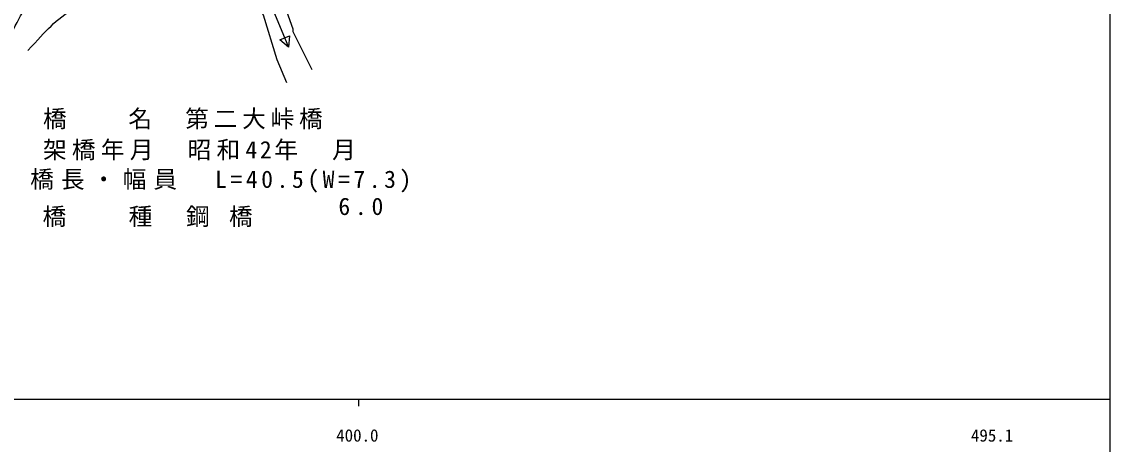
# Model space of a CAD drawing. Units: millimetres, scale not verified. Extents: x 40000 to 680000, y 20000 to 380000.
# Drawn here: x 418299 to 579000, y 198357 to 260799 of the extents above; entities that cross this region are included whole.
import ezdxf
from ezdxf.enums import TextEntityAlignment as Align

# ---------------------------------------------------------------- set-up
doc = ezdxf.new("R2010")
doc.units = ezdxf.units.MM
doc.header["$LTSCALE"] = 1000
for name, color, linetype, lineweight in [('M-BGD', 7, 'Continuous', 25), ('M-STR-HTXT', 7, 'Continuous', 13), ('M-TTL-BAND', 7, 'Continuous', 25)]:
    doc.layers.add(name, color=color, linetype=linetype, lineweight=lineweight)
doc.styles.add('ＭＳ ゴシック', font='')
doc.styles.get('ＭＳ ゴシック').set_extended_font_data('MS Gothic')

msp = doc.modelspace()

# ---------------------------------------------------------------- linework, layer by layer
at = {"layer": 'M-BGD'}
for p, q in [((453874, 266269), (457682, 257022)), ((456417, 258123), (457804, 258695)), ((457682, 257022), (456417, 258123)), ((457804, 258695), (457682, 257022))]:
    msp.add_line(p, q, dxfattribs=at)
for points in [[(434366, 286950), (435382, 285256), (436398, 283902), (440970, 279838), (445204, 276790), (448421, 274334), (452824, 270524), (455194, 267392), (455956, 266037), (456718, 264344), (458327, 259772), (458327, 259348), (461121, 253760)], [(431826, 285849), (434282, 283309), (443341, 274927), (449945, 268323), (451130, 266968), (451892, 265952), (453924, 261804), (455956, 255200), (457396, 251813)]]:
    msp.add_lwpolyline(points, dxfattribs=at)
for points, knots in [([(415824, 257147), (417699, 261045), (418441, 262503), (420820, 265444), (423391, 268624), (425505, 269777), (428601, 272449), (432131, 275494), (433347, 276444), (437838, 280007)], [0, 0, 0, 0, 1, 1, 1, 2, 2, 2, 3, 3, 3, 3]), ([(419211, 256554), (422087, 259671), (423093, 260957), (426238, 262904), (428477, 264290), (430125, 264361), (432314, 265825), (434887, 267545), (436193, 268724), (438430, 270863), (440206, 272561), (440810, 273211), (442748, 275435)], [0, 0, 0, 0, 1, 1, 1, 2, 2, 2, 3, 3, 3, 4, 4, 4, 4])]:
    msp.add_open_spline(points, degree=3, knots=knots, dxfattribs=at)
at = {"layer": 'M-TTL-BAND'}
for p, q in [((579000, 20000), (579000, 370000)), ((40000, 205000), (579000, 205000)), ((468000, 205000), (468000, 204000))]:
    msp.add_line(p, q, dxfattribs=at)

# ---------------------------------------------------------------- texts
at = {"layer": 'M-STR-HTXT', "char_height": 2566, "attachment_point": 7, "style": 'ＭＳ ゴシック'}
for s, insert in [('\\T1.2;橋\u3000\u3000名\u3000第二大峠橋', (421431, 244903)), ('\\T1.22;架橋年月\u3000昭和42年\u3000月', (421431, 240319)), ('\\T1.3;橋長・幅員\u3000L=40.5(W=7.3)', (419536, 235560)), ('\\T1.4;6.0', (465046, 232196)), ('\\T1.21;橋\u3000\u3000種\u3000鋼\\~橋', (421368, 230466))]:
    msp.add_mtext(s, dxfattribs=dict(at, insert=insert))
at = {"layer": 'M-TTL-BAND', "style": 'ＭＳ ゴシック'}
for s, p in [('400.0', (467844, 198195)), ('495.1', (561557, 198195))]:
    msp.add_text(s, height=1833, dxfattribs=at).set_placement(p, align=Align.BOTTOM_CENTER)

doc.saveas('drawing.dxf')
